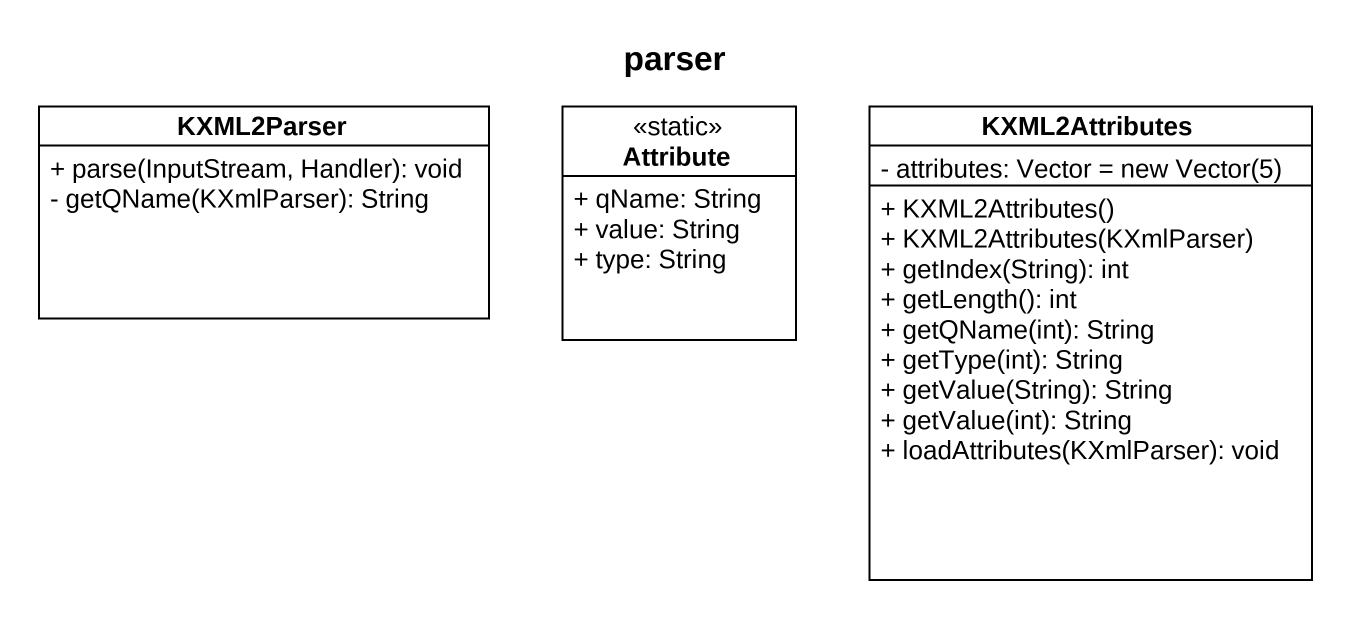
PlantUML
@startuml
title parser
hide circle
hide empty members
skinparam classAttributeIconSize 0
class KXML2Parser {
  + parse(InputStream, Handler): void
  - getQName(KXmlParser): String
}
class Attribute <<static>> {
  + qName: String
  + value: String
  + type: String
}
class KXML2Attributes {
  {field} - attributes: Vector = new Vector(5)
  + KXML2Attributes()
  + KXML2Attributes(KXmlParser)
  + getIndex(String): int
  + getLength(): int
  + getQName(int): String
  + getType(int): String
  + getValue(String): String
  + getValue(int): String
  + loadAttributes(KXmlParser): void
}
@enduml
